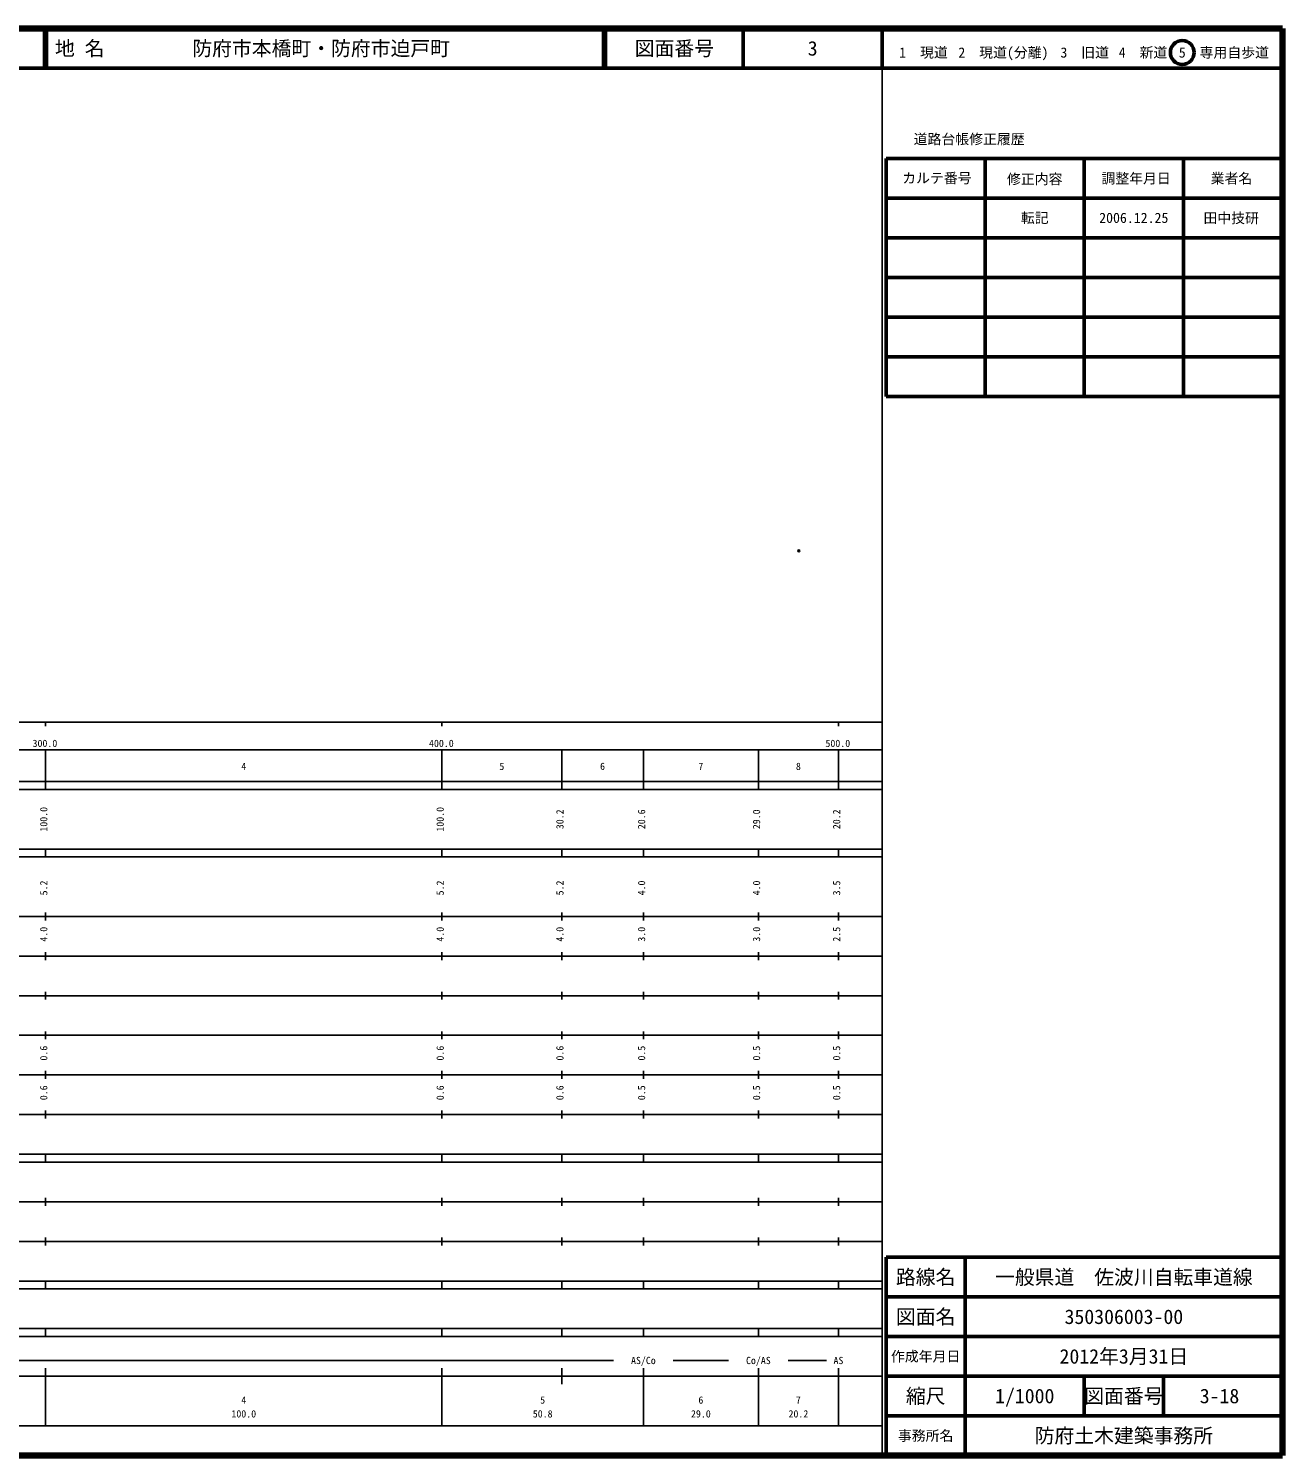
# Model space of a CAD drawing. Units: millimetres on the paper. Extents: x 40 to 680, y 20 to 380.
# Drawn here: x 363.7 to 680, y 20 to 380 of the extents above; entities that cross this region are included whole.
import ezdxf
from ezdxf.enums import TextEntityAlignment as Align

# ---------------------------------------------------------------- set-up
doc = ezdxf.new("R2010")
doc.units = ezdxf.units.MM
doc.header["$PDMODE"] = 32
doc.header["$PDSIZE"] = 0.5
doc.layers.add('M-OTRS', color=6, linetype='Continuous')
doc.layers.add('M-TTL-TXT', color=7, linetype='Continuous')
for name, color, linetype, lineweight in [('M-TTL', 2, 'Continuous', 140), ('M-TTL-BAND', 7, 'Continuous', 25), ('M-TTL-FRAM', 2, 'Continuous', 50), ('M-TTL-LINE', 7, 'Continuous', 50)]:
    doc.layers.add(name, color=color, linetype=linetype, lineweight=lineweight)
doc.styles.add('ＭＳ ゴシック', font='')
doc.styles.get('ＭＳ ゴシック').set_extended_font_data('MS Gothic')

msp = doc.modelspace()

# ---------------------------------------------------------------- linework, layer by layer
at = {"layer": 'M-OTRS'}
msp.add_point((557.984, 248.197), dxfattribs=at)
at = {"layer": 'M-TTL'}
for p, q in [((680, 380), (40, 380)), ((680, 20), (680, 380)), ((40, 20), (680, 20))]:
    msp.add_line(p, q, dxfattribs=at)
at = {"layer": 'M-TTL-BAND'}
for p, q in [((579, 20), (579, 370)), ((40, 205), (579, 205)), ((368, 205), (368, 204)), ((468, 205), (468, 204)), ((568, 205), (568, 204)), ((68, 198), (579, 198)), ((368, 188), (368, 198)), ((468, 188), (468, 198)), ((498.2, 188), (498.2, 198)), ((518.8, 188), (518.8, 198)), ((547.8, 188), (547.8, 198)), ((568, 188), (568, 198)), ((40, 190), (579, 190)), ((40, 188), (579, 188)), ((40, 173), (579, 173)), ((368, 171), (368, 173)), ((468, 171), (468, 173)), ((498.2, 171), (498.2, 173)), ((518.8, 171), (518.8, 173)), ((547.8, 171), (547.8, 173)), ((568, 171), (568, 173)), ((40, 171), (579, 171)), ((40, 156), (579, 156)), ((368, 155), (368, 157)), ((468, 155), (468, 157)), ((498.2, 155), (498.2, 157)), ((518.8, 155), (518.8, 157)), ((547.8, 155), (547.8, 157)), ((568, 155), (568, 157)), ((46, 146), (579, 146)), ((368, 145), (368, 147)), ((468, 145), (468, 147)), ((498.2, 145), (498.2, 147)), ((518.8, 145), (518.8, 147)), ((547.8, 145), (547.8, 147)), ((568, 145), (568, 147)), ((368, 135), (368, 137)), ((468, 135), (468, 137)), ((498.2, 135), (498.2, 137)), ((518.8, 135), (518.8, 137)), ((547.8, 135), (547.8, 137)), ((568, 135), (568, 137)), ((52, 136), (579, 136)), ((46, 126), (579, 126)), ((368, 125), (368, 127)), ((468, 125), (468, 127)), ((498.2, 125), (498.2, 127)), ((518.8, 125), (518.8, 127)), ((547.8, 125), (547.8, 127)), ((568, 125), (568, 127)), ((52, 116), (579, 116)), ((368, 115), (368, 117)), ((468, 115), (468, 117)), ((498.2, 115), (498.2, 117)), ((518.8, 115), (518.8, 117)), ((547.8, 115), (547.8, 117)), ((568, 115), (568, 117)), ((46, 106), (579, 106)), ((368, 105), (368, 107)), ((468, 105), (468, 107)), ((498.2, 105), (498.2, 107)), ((518.8, 105), (518.8, 107)), ((547.8, 105), (547.8, 107)), ((568, 105), (568, 107)), ((40, 96), (579, 96)), ((40, 94), (579, 94)), ((368, 94), (368, 96)), ((468, 94), (468, 96)), ((498.2, 94), (498.2, 96)), ((518.8, 94), (518.8, 96)), ((547.8, 94), (547.8, 96)), ((568, 94), (568, 96)), ((49, 84), (579, 84)), ((368, 83), (368, 85)), ((468, 83), (468, 85)), ((498.2, 83), (498.2, 85)), ((518.8, 83), (518.8, 85)), ((547.8, 83), (547.8, 85)), ((568, 83), (568, 85)), ((40, 74), (579, 74)), ((368, 73), (368, 75)), ((468, 73), (468, 75)), ((498.2, 73), (498.2, 75)), ((518.8, 73), (518.8, 75)), ((547.8, 73), (547.8, 75)), ((568, 73), (568, 75)), ((40, 64), (579, 64)), ((40, 62), (579, 62)), ((368, 62), (368, 64)), ((468, 62), (468, 64)), ((498.2, 62), (498.2, 64)), ((518.8, 62), (518.8, 64)), ((547.8, 62), (547.8, 64)), ((568, 62), (568, 64)), ((40, 52), (579, 52)), ((368, 50), (368, 52)), ((468, 50), (468, 52)), ((498.2, 50), (498.2, 52)), ((518.8, 50), (518.8, 52)), ((547.8, 50), (547.8, 52)), ((568, 50), (568, 52)), ((40, 50), (579, 50)), ((71, 44), (511.3, 44)), ((526.3, 44), (540.3, 44)), ((555.3, 44), (565, 44)), ((40, 40), (579, 40)), ((368, 27.5), (368, 42)), ((468, 27.5), (468, 42)), ((498.2, 38), (498.2, 42)), ((518.8, 27.5), (518.8, 42)), ((547.8, 27.5), (547.8, 42)), ((568, 27.5), (568, 42)), ((68, 27.5), (579, 27.5))]:
    msp.add_line(p, q, dxfattribs=at)
at = {"layer": 'M-TTL-FRAM'}
for p, q in [((580, 347.197), (580, 287.197)), ((580, 347.197), (680, 347.197)), ((580, 287.197), (680, 287.197)), ((680, 70), (580, 70)), ((580, 70), (580, 20))]:
    msp.add_line(p, q, dxfattribs=at)
at = {"layer": 'M-TTL-LINE'}
for p, q in [((367.75, 380), (367.75, 370)), ((368.25, 380), (368.25, 370)), ((508.747, 380), (508.747, 370)), ((509.247, 380), (509.247, 370)), ((543.997, 380), (543.997, 370)), ((579, 380), (579, 370)), ((40, 370), (680, 370)), ((605, 347.197), (605, 287.197)), ((630, 347.197), (630, 287.197)), ((655, 347.197), (655, 287.197)), ((580, 337.197), (680, 337.197)), ((580, 327.197), (680, 327.197)), ((580, 317.197), (680, 317.197)), ((580, 307.197), (680, 307.197)), ((580, 297.197), (680, 297.197)), ((600, 70), (600, 20)), ((680, 60), (580, 60)), ((680, 50), (580, 50)), ((680, 40), (580, 40)), ((630, 40), (630, 30)), ((650, 40), (650, 30)), ((680, 30), (580, 30))]:
    msp.add_line(p, q, dxfattribs=at)
msp.add_circle((654.732, 373.958), 3, dxfattribs=at)

# ---------------------------------------------------------------- texts
at = {"layer": 'M-TTL-BAND', "style": 'ＭＳ ゴシック'}
for s, p in [('300.0', (367.844, 198.195)), ('400.0', (467.844, 198.195)), ('500.0', (567.844, 198.195)), ('4', (418, 192.405)), ('5', (483.1, 192.405)), ('6', (508.5, 192.405)), ('7', (533.3, 192.405)), ('8', (557.9, 192.405)), ('AS/Co', (518.8, 42.5)), ('Co/AS', (547.8, 42.5)), ('AS', (568, 42.5)), ('4', (418, 32.523)), ('5', (493.4, 32.523)), ('6', (533.3, 32.523)), ('7', (557.9, 32.523)), ('100.0', (418, 29.033)), ('50.8', (493.4, 29.033)), ('29.0', (533.3, 29.033)), ('20.2', (557.9, 29.033))]:
    msp.add_text(s, height=1.833, dxfattribs=at).set_placement(p, align=Align.BOTTOM_CENTER)
for s, p in [('100.0', (369, 180.5)), ('100.0', (469, 180.5)), ('30.2', (499.2, 180.5)), ('20.6', (519.8, 180.5)), ('29.0', (548.8, 180.5)), ('20.2', (569, 180.5)), ('5.2', (369, 163.174)), ('5.2', (469, 163.174)), ('5.2', (499.2, 163.174)), ('4.0', (519.8, 163.174)), ('4.0', (548.8, 163.174)), ('3.5', (569, 163.174)), ('4.0', (369, 151.5)), ('4.0', (469, 151.5)), ('4.0', (499.2, 151.5)), ('3.0', (519.8, 151.5)), ('3.0', (548.8, 151.5)), ('2.5', (569, 151.5)), ('0.6', (369, 121.5)), ('0.6', (469, 121.5)), ('0.6', (499.2, 121.5)), ('0.5', (519.8, 121.5)), ('0.5', (548.8, 121.5)), ('0.5', (569, 121.5)), ('0.6', (369, 111.5)), ('0.6', (469, 111.5)), ('0.6', (499.2, 111.5)), ('0.5', (519.8, 111.5)), ('0.5', (548.8, 111.5)), ('0.5', (569, 111.5))]:
    msp.add_text(s, height=1.833, rotation=90, dxfattribs=at).set_placement(p, align=Align.BOTTOM_CENTER)
at = {"layer": 'M-TTL-TXT', "style": 'ＭＳ ゴシック'}
for s, p in [('地 名', (370.38, 375)), ('防府市本橋町・防府市迫戸町', (405.024, 375))]:
    msp.add_text(s, height=3.666, dxfattribs=at).set_placement(p, align=Align.MIDDLE_LEFT)
for s, height, p in [('図面番号', 3.666, (526.622, 375)), ('3', 3.666, (561.497, 375)), ('1\u3000現道', 2.566, (589.448, 373.958)), ('2\u3000現道(分離)', 2.566, (609.619, 373.958)), ('3\u3000旧道', 2.566, (630.121, 373.958)), ('4\u3000新道', 2.566, (644.824, 373.958)), ('5\u3000専用自歩道', 2.566, (665.228, 373.958)), ('道路台帳修正履歴', 2.566, (600.968, 352.113)), ('カルテ番号', 2.566, (592.839, 342.277)), ('修正内容', 2.566, (617.509, 342.023)), ('調整年月日', 2.566, (643.089, 342.197)), ('業者名', 2.566, (667.134, 342.197)), ('転記', 2.566, (617.5, 332.245)), ('2006.12.25', 2.566, (642.5, 332.245)), ('田中技研', 2.566, (667.077, 332.189)), ('路線名', 3.666, (590, 65)), ('路線名', 3.666, (590, 65)), ('一般県道\u3000佐波川自転車道線', 3.666, (640, 65)), ('図面名', 3.666, (590, 55)), ('図面名', 3.666, (590, 55)), ('350306003-00', 3.666, (640, 55)), ('2012年3月31日', 3.666, (640, 45)), ('作成年月日', 2.566, (590, 45)), ('作成年月日', 2.566, (590, 45)), ('縮尺', 3.666, (590, 35)), ('縮尺', 3.666, (590, 35)), ('1/1000', 3.666, (615, 35)), ('図面番号', 3.666, (640, 35)), ('図面番号', 3.666, (640, 35)), ('3-18', 3.666, (664.125, 35)), ('事務所名', 2.566, (590, 25)), ('事務所名', 2.566, (590, 25)), ('防府土木建築事務所', 3.666, (640, 25))]:
    msp.add_text(s, height=height, dxfattribs=at).set_placement(p, align=Align.MIDDLE_CENTER)

doc.saveas('drawing.dxf')
